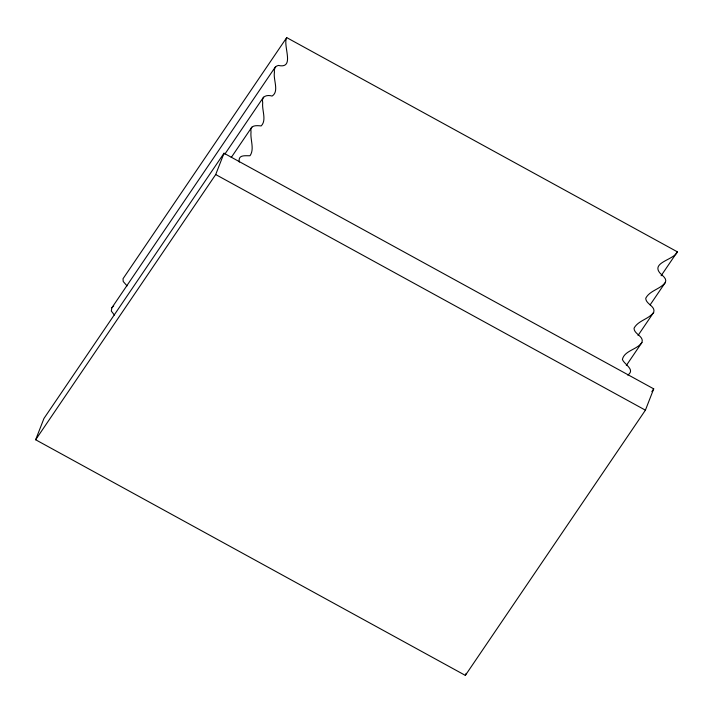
<?xml version="1.0" encoding="UTF-8"?>
<svg xmlns="http://www.w3.org/2000/svg" width="713" height="713" viewBox="0 0 713 713"><rect width="100%" height="100%" fill="white"/><g stroke="black" fill="none" stroke-linecap="round" stroke-linejoin="round"><path stroke-width="1.07" d="M239.31 162.083C237.777 154.329 245.352 155.951 250.005 155.737C254.71 149.097 250.12 139.677 251.012 132.003C249.559 124.793 256.582 125.479 261.19 125.925C266.912 120.212 261.733 110.096 262.714 102.761C261.038 96.121 267.108 94.535 272.09 96.059C279.443 91.531 273.07 79.589 274.425 72.316C273.516 68.279 276.448 64.081 280.77 65.819C294.291 66.772 282.669 45.053 286.715 37.611L677.35 251.823C674.248 259.871 651.129 262.295 659.828 272.919C662.11 275.566 667.68 278.667 665.122 282.794L650.14 304.861M35.65 439.761L43.956 418.451L224.016 153.233L653.714 388.861L645.408 410.171L465.348 675.389L35.65 439.761L215.7 174.542L224.016 153.233M465.348 675.389L466.142 673.357M638.037 335.458L653.652 312.454C655.898 306.144 645.675 304.175 645.746 298.23C649.677 290.646 659.881 289.318 665.122 282.794M626.308 365.511L641.923 342.507C644.249 336.162 633.893 334.201 634.053 328.194C638.09 320.529 648.563 319.308 653.652 312.454M275.432 66.826L111.843 307.793L111.317 311.046L114.392 315.039M286.715 37.611L123.028 278.721L123.206 281.475L127.03 285.886M224.827 154.168L263.552 97.12M231.253 157.484L251.867 127.119M661.103 275.744L677.35 251.823M651.842 391.624L653.714 388.861M641.923 342.507C637.065 349.735 624.436 350.538 622.387 359.432C624.33 364.61 635.729 369.61 627.77 375.1M111.843 307.793L113.697 305.868M215.7 174.542L645.408 410.171"/></g></svg>
